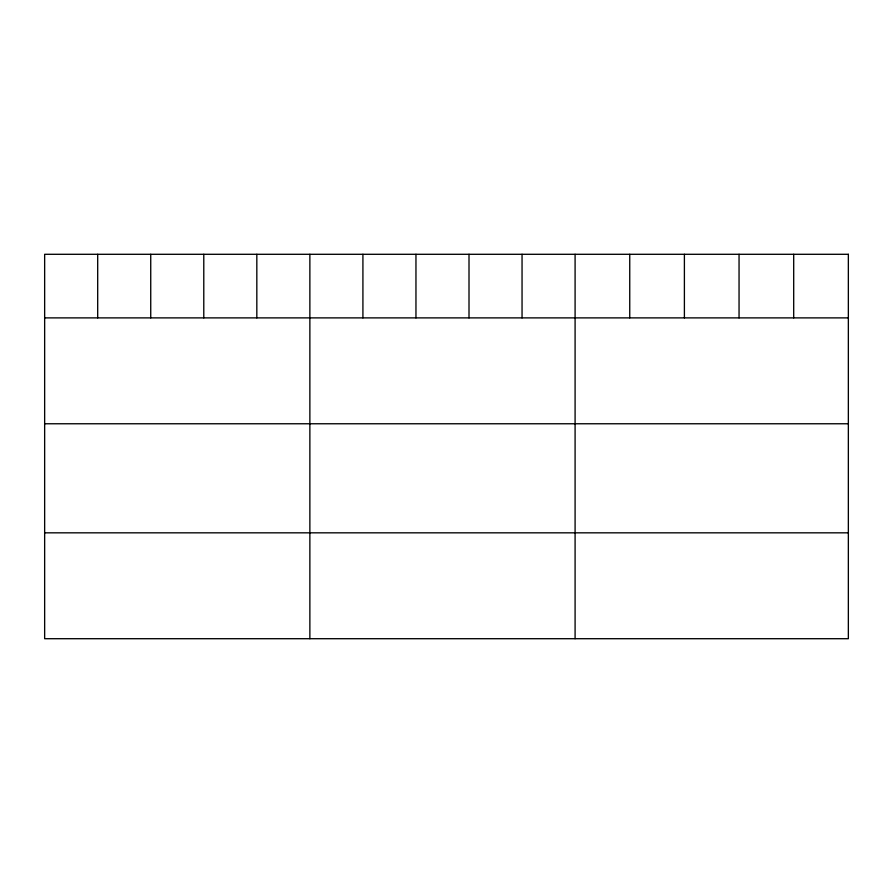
<?xml version="1.0" encoding="UTF-8"?>
<svg xmlns="http://www.w3.org/2000/svg" width="893" height="893" viewBox="0 0 893 893"><rect width="100%" height="100%" fill="white"/><g stroke="black" fill="none" stroke-linecap="round" stroke-linejoin="round"><path stroke-width="1.34" d="M44.65 317.886L848.35 317.886M44.65 423.762L848.35 423.762M44.65 532.831L848.35 532.831M793.698 254.293L793.698 317.886M739.047 254.293L739.047 317.886M684.395 254.293L684.395 317.886M629.744 254.293L629.744 317.886M575.092 254.293L575.092 638.707M522.048 254.293L522.048 317.886M469.004 254.293L469.004 317.886M415.959 254.293L415.959 317.886M362.915 254.293L362.915 317.886M309.871 254.293L309.871 638.707M256.827 254.293L256.827 317.886M203.783 254.293L203.783 317.886M150.738 254.293L150.738 317.886M97.694 254.293L97.694 317.886M848.35 254.293L44.65 254.293L44.65 638.707L848.35 638.707L848.35 254.293"/></g></svg>
